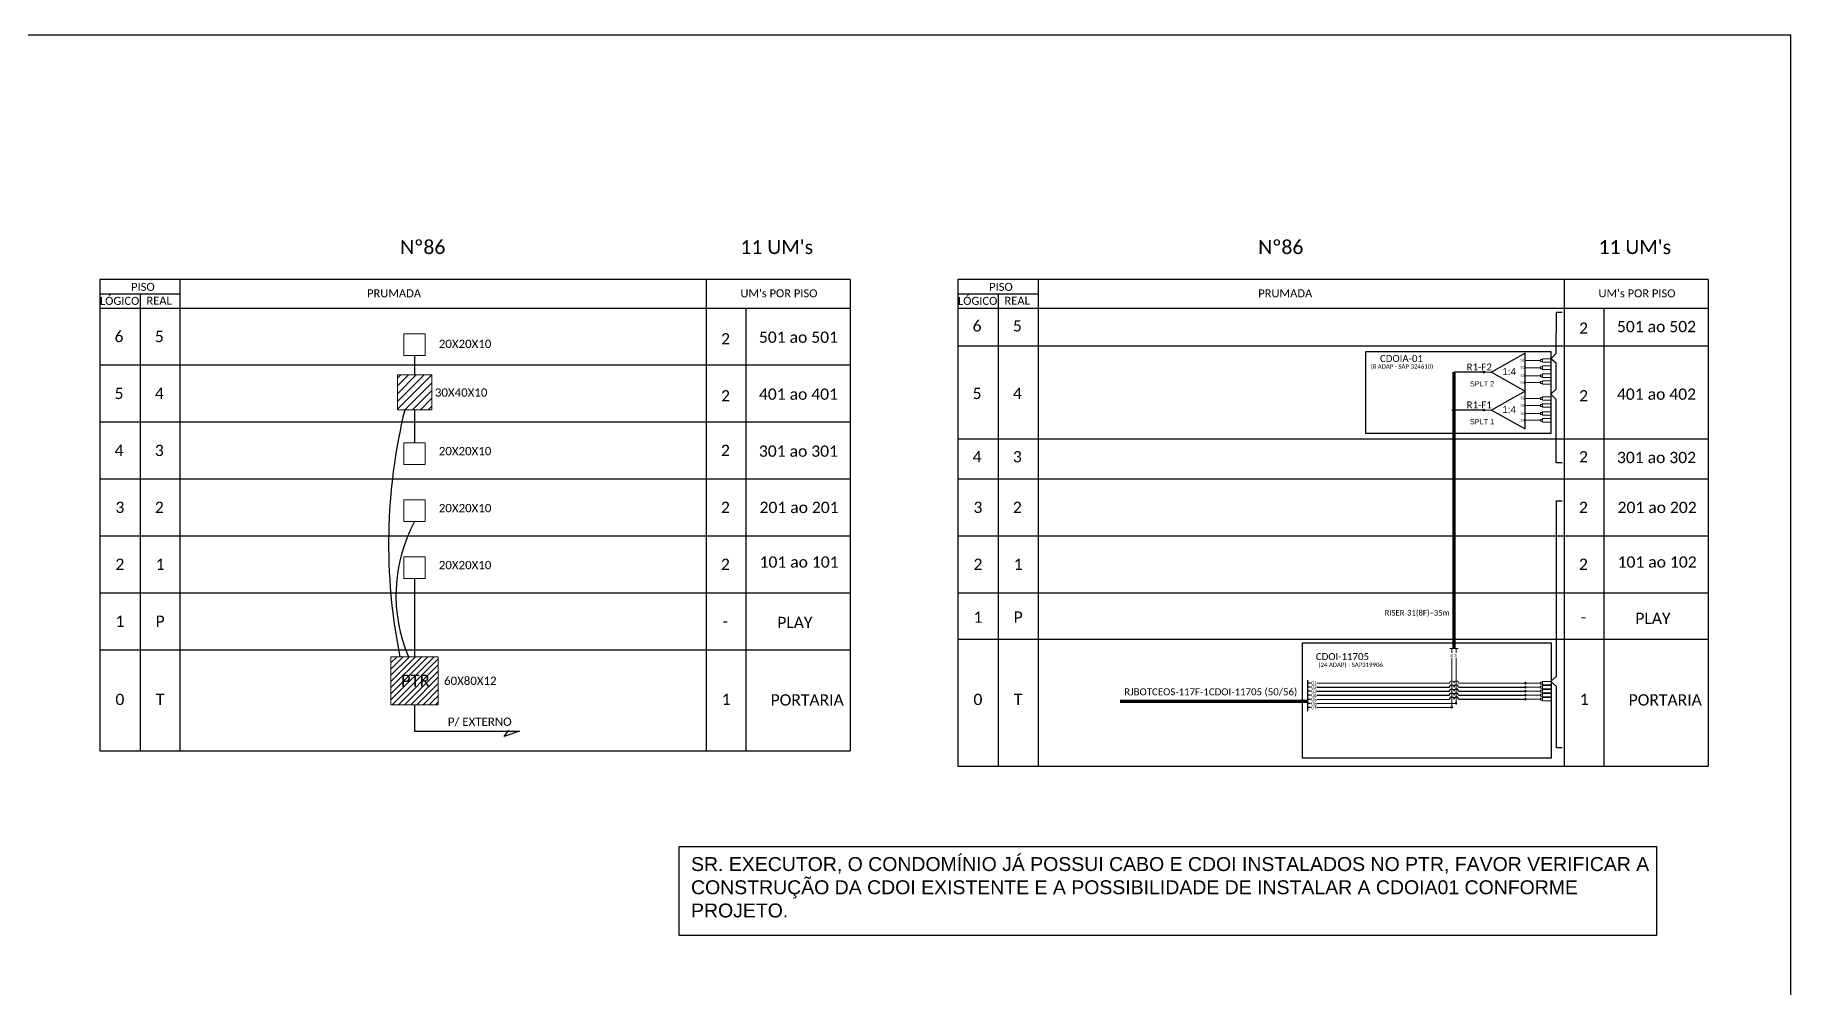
# Model space of a CAD drawing. Header units: metres. Extents: x -1286 to -445, y -500 to 94.
# Drawn here: x -950 to -445, y -180 to 94 of the extents above; entities that cross this region are included whole.
import ezdxf
from ezdxf.enums import TextEntityAlignment as Align

# ---------------------------------------------------------------- set-up
doc = ezdxf.new("R2010")
doc.units = ezdxf.units.M
doc.styles.add('ARIAL', font='arial.ttf')
doc.styles.add('WMF-Calibri0', font='calibri.ttf')

# ---------------------------------------------------------------- blocks, each defined once
blk = doc.blocks.new('SPLITTER FUTURO')
blk.add_point((0, 0))
at = {"style": 'ARIAL', "text_generation_flag": 6, "flags": 4}
for tag, p, height in [('SPLT', (-6.22, -4.1), 1.5), ('INSTAL.', (-6.25, -6.09), 1.25)]:
    blk.add_attdef(tag, p, '', height=height, rotation=180, dxfattribs=at)

msp = doc.modelspace()

# ---------------------------------------------------------------- hatches: boundary and pattern name
h = msp.add_hatch()
h.set_pattern_fill('LINE', color=1, scale=0.5, angle=45)
h.set_pattern_definition([(45, (-6397.9531, 3264.0514), (-1.122532, 1.122532), [])])
h.paths.add_polyline_path([(-845.55, -13.5), (-835.65, -13.5), (-835.65, -3.45), (-845.55, -3.45)])
h = msp.add_hatch(color=3)
h.dxf.hatch_style = 1
edge = h.paths.add_edge_path()
edge.add_arc((-533.32, -2.7), 0.242, 0, 360)
h = msp.add_hatch(color=3)
h.dxf.hatch_style = 1
edge = h.paths.add_edge_path()
edge.add_arc((-533.32, -13.6), 0.242, 0, 360)
h = msp.add_hatch()
h.set_pattern_fill('ANSI31', color=1, scale=10, style=0)
h.set_pattern_definition([(45, (-1459.0111, -482.266), (-0.8838835, 0.8838835), [])])
h.paths.add_polyline_path([(-847.39, -98.3), (-833.82, -98.3), (-833.82, -84.54), (-847.39, -84.54)])
h.paths.add_polyline_path([(-845.39, -93.95), (-835.31, -93.95), (-835.31, -88.8), (-845.39, -88.8)], flags=24)
at = {"lineweight": 0}
h = msp.add_hatch(color=3, dxfattribs=at)
h.dxf.hatch_style = 1
edge = h.paths.add_edge_path()
edge.add_arc((-521.38, -92.1), 0.256, 0, 360)
h = msp.add_hatch(color=3, dxfattribs=at)
h.dxf.hatch_style = 1
edge = h.paths.add_edge_path()
edge.add_arc((-521.38, -93.25), 0.256, 0, 360)
h = msp.add_hatch(color=3, dxfattribs=at)
h.dxf.hatch_style = 1
edge = h.paths.add_edge_path()
edge.add_arc((-521.38, -94.4), 0.256, 0, 360)
h = msp.add_hatch(color=3, dxfattribs=at)
h.dxf.hatch_style = 1
edge = h.paths.add_edge_path()
edge.add_arc((-521.38, -95.56), 0.256, 0, 360)
h = msp.add_hatch(color=3, dxfattribs=at)
h.dxf.hatch_style = 1
edge = h.paths.add_edge_path()
edge.add_arc((-542.53, -99.06), 0.256, 0, 360)
h = msp.add_hatch(color=3, dxfattribs=at)
h.dxf.hatch_style = 1
edge = h.paths.add_edge_path()
edge.add_arc((-541.3, -97.89), 0.256, 0, 360)
h = msp.add_hatch(color=3, dxfattribs=at)
h.dxf.hatch_style = 1
edge = h.paths.add_edge_path()
edge.add_arc((-521.38, -96.71), 0.256, 0, 360)

# ---------------------------------------------------------------- linework, layer by layer
at = {"color": 1}
for p, q in [((-567.19, 3.26), (-514.06, 3.26)), ((-567.19, -20.37), (-567.19, 3.26)), ((-514.06, 3.26), (-514.06, -20.37)), ((-514.06, -20.37), (-567.19, -20.37))]:
    msp.add_line(p, q, dxfattribs=at)
at = {"color": 5}
for p, q in [((-533.32, -2.7), (-541.88, -2.7)), ((-533.32, -13.6), (-542.53, -13.6))]:
    msp.add_line(p, q, dxfattribs=at)
msp.add_lwpolyline([(-1286.07, -499.81), (-445.07, -499.81), (-445.07, 94.19), (-1286.07, 94.19)], close=True)
at = {"color": 0}
for points in [[(-715.41, 23.97), (-931.08, 23.97)], [(-468.81, 23.97), (-684.49, 23.97)], [(-931.08, 19.85), (-907.93, 19.85)], [(-931.08, 15.74), (-715.41, 15.74)], [(-684.49, 19.85), (-661.34, 19.85)], [(-684.49, 15.74), (-468.81, 15.74)], [(-583.1, -94.43), (-583.97, -94.43)], [(-581.34, -94.44), (-543.18, -94.42)], [(-540.58, -94.41), (-521.38, -94.4)]]:
    msp.add_lwpolyline(points, dxfattribs=at)
for points in [[(-931.08, 23.97), (-931.08, 15.74)], [(-907.93, 15.74), (-907.93, 23.97)], [(-756.84, 23.97), (-756.84, 15.74)], [(-715.41, 23.97), (-715.41, 15.74)], [(-684.49, 23.97), (-684.49, 15.74)], [(-661.34, 15.74), (-661.34, 23.97)], [(-510.25, 23.97), (-510.25, 15.74)], [(-468.81, 23.97), (-468.81, 15.74)], [(-931.08, 15.74), (-931.08, -111.55)], [(-931.08, 15.74), (-715.41, 15.74)], [(-931.08, 15.74), (-715.41, 15.74)], [(-931.08, 15.74), (-715.41, 15.74)], [(-919.51, 19.85), (-919.51, 15.74)], [(-919.51, 15.74), (-919.51, -111.55)], [(-907.93, -111.55), (-907.93, 15.74)], [(-756.84, 15.74), (-756.84, -111.55)], [(-745.27, -111.55), (-745.27, 15.74)], [(-715.41, 15.74), (-715.41, -111.55)], [(-684.49, 15.74), (-684.49, -116.02)], [(-684.49, 15.74), (-468.81, 15.74)], [(-684.49, 15.74), (-468.81, 15.74)], [(-684.49, 15.74), (-468.81, 15.74)], [(-672.91, 19.85), (-672.91, 15.74)], [(-672.91, 15.74), (-672.91, -116.02)], [(-661.34, -116.02), (-661.34, 15.74)], [(-510.25, 15.74), (-510.25, -116.02)], [(-498.68, -116.02), (-498.68, 15.74)], [(-468.81, 15.74), (-468.81, -116.02)], [(-684.49, 4.88), (-468.81, 4.88)], [(-931.08, -0.63), (-715.41, -0.63)], [(-931.08, -17), (-715.41, -17)], [(-684.49, -21.89), (-468.81, -21.89)], [(-931.08, -33.37), (-715.41, -33.37)], [(-684.49, -33.37), (-468.81, -33.37)], [(-931.08, -49.75), (-715.41, -49.75)], [(-684.49, -49.75), (-468.81, -49.75)], [(-931.08, -66.12), (-715.41, -66.12)], [(-684.49, -66.12), (-468.81, -66.12)], [(-684.49, -79.5), (-468.81, -79.5)], [(-931.08, -82.49), (-715.41, -82.49)], [(-931.08, -111.55), (-715.41, -111.55)], [(-684.49, -116.02), (-468.81, -116.02)]]:
    msp.add_lwpolyline(points)
at = {"color": 3}
for points in [[(-510.84, -28.74), (-512.49, -28.74), (-512.49, -10.57), (-514.06, -9.07), (-512.49, -7.56), (-512.49, -0.11), (-514.06, 1.14), (-512.49, 2.65), (-512.41, 14.53), (-510.76, 14.53)], [(-840.6, 2.21), (-840.6, -3.37)], [(-840.6, -13.5), (-840.6, -23.05)], [(-510.79, -110.68), (-512.44, -110.68), (-512.44, -93.11), (-514.01, -91.6), (-512.44, -90.1), (-512.44, -39.74), (-510.79, -39.74)], [(-840.6, -62.01), (-840.61, -84.54)], [(-583.1, -92.09), (-583.97, -92.09)]]:
    msp.add_lwpolyline(points, dxfattribs=at)
at = {"lineweight": 0}
for points in [[(-837.54, 8.33), (-843.67, 8.33), (-843.67, 2.12), (-837.54, 2.12)], [(-837.54, -23.05), (-843.67, -23.05), (-843.67, -29.26), (-837.54, -29.26)], [(-837.54, -39.42), (-843.67, -39.42), (-843.67, -45.63), (-837.54, -45.63)], [(-837.54, -55.79), (-843.67, -55.79), (-843.67, -62.01), (-837.54, -62.01)]]:
    msp.add_lwpolyline(points, close=True, dxfattribs=at)
at = {"color": 1}
for points in [[(-521.43, 2.75), (-531.1, -2.7), (-521.43, -8.15), (-521.43, 2.75)], [(-521.43, -8.15), (-531.1, -13.6), (-521.43, -19.04), (-521.43, -8.15)], [(-840.61, -98.3), (-840.61, -105.87), (-810.47, -105.87)], [(-583.1, -96.78), (-583.97, -96.78)], [(-581.34, -96.78), (-543.18, -96.74)], [(-540.58, -96.73), (-521.38, -96.71)], [(-814.88, -107.46), (-813.48, -105.63)], [(-810.47, -105.87), (-814.88, -107.46)]]:
    msp.add_lwpolyline(points, dxfattribs=at)
at = {"color": 3, "lineweight": 0}
for points in [[(-517.05, 0.65), (-521.43, 0.65)], [(-516.47, 1.14), (-516.47, 0.15)], [(-516.47, 1.14), (-514.06, 1.14)], [(-516.47, 0.15), (-514.06, 0.15)], [(-521.43, -1.42), (-517.05, -1.42)], [(-521.43, -3.72), (-517.05, -3.72)], [(-516.47, -0.93), (-516.47, -1.92)], [(-516.47, -0.93), (-514.06, -0.93)], [(-516.47, -1.92), (-514.06, -1.92)], [(-516.47, -3.23), (-516.47, -4.22)], [(-516.47, -3.23), (-514.06, -3.23)], [(-516.47, -4.22), (-514.06, -4.22)], [(-521.43, -5.66), (-517.05, -5.66)], [(-516.47, -5.16), (-516.47, -6.15)], [(-516.47, -5.16), (-514.06, -5.16)], [(-516.47, -6.15), (-514.06, -6.15)], [(-516.47, -9.76), (-516.47, -10.74)], [(-516.47, -9.76), (-514.06, -9.76)], [(-517.05, -10.25), (-521.43, -10.25)], [(-521.43, -12.32), (-517.05, -12.32)], [(-521.43, -14.62), (-517.05, -14.62)], [(-516.47, -10.74), (-514.06, -10.74)], [(-516.47, -11.83), (-516.47, -12.81)], [(-516.47, -11.83), (-514.06, -11.83)], [(-516.47, -12.81), (-514.06, -12.81)], [(-516.47, -14.13), (-516.47, -15.11)], [(-516.47, -14.13), (-514.06, -14.13)], [(-516.47, -15.11), (-514.06, -15.11)], [(-521.43, -16.55), (-517.05, -16.55)], [(-516.47, -16.06), (-516.47, -17.05)], [(-516.47, -16.06), (-514.06, -16.06)], [(-516.47, -17.05), (-514.06, -17.05)], [(-581.34, -92.1), (-543.18, -92.1)], [(-540.58, -92.1), (-521.38, -92.1)], [(-517, -92.1), (-521.38, -92.1)], [(-521.38, -93.25), (-517, -93.25)], [(-521.38, -94.4), (-517, -94.4)], [(-521.38, -95.56), (-517, -95.56)], [(-516.42, -91.6), (-516.42, -92.59)], [(-516.42, -91.6), (-514.01, -91.6)], [(-516.42, -92.59), (-514.01, -92.59)], [(-516.42, -92.76), (-516.42, -93.74)], [(-516.42, -92.76), (-514.01, -92.76)], [(-516.42, -93.74), (-514.01, -93.74)], [(-516.42, -93.91), (-516.42, -94.9)], [(-516.42, -93.91), (-514.01, -93.91)], [(-516.42, -94.9), (-514.01, -94.9)], [(-516.42, -95.06), (-516.42, -96.05)], [(-516.42, -95.06), (-514.01, -95.06)], [(-521.38, -96.71), (-517, -96.71)], [(-516.42, -96.05), (-514.01, -96.05)], [(-516.42, -96.22), (-516.42, -97.2)], [(-516.42, -96.22), (-514.01, -96.22)], [(-516.42, -97.2), (-514.01, -97.2)]]:
    msp.add_lwpolyline(points, dxfattribs=at)
for points in [[(-517.05, 0.93), (-516.47, 0.93), (-516.47, 0.36), (-517.05, 0.36)], [(-517.05, -1.14), (-516.47, -1.14), (-516.47, -1.71), (-517.05, -1.71)], [(-517.05, -3.44), (-516.47, -3.44), (-516.47, -4.01), (-517.05, -4.01)], [(-517.05, -5.37), (-516.47, -5.37), (-516.47, -5.94), (-517.05, -5.94)], [(-517.05, -9.96), (-516.47, -9.96), (-516.47, -10.54), (-517.05, -10.54)], [(-517.05, -12.03), (-516.47, -12.03), (-516.47, -12.6), (-517.05, -12.6)], [(-517.05, -14.34), (-516.47, -14.34), (-516.47, -14.91), (-517.05, -14.91)], [(-517.05, -16.27), (-516.47, -16.27), (-516.47, -16.84), (-517.05, -16.84)], [(-517, -91.81), (-516.42, -91.81), (-516.42, -92.38), (-517, -92.38)], [(-517, -92.96), (-516.42, -92.96), (-516.42, -93.54), (-517, -93.54)], [(-517, -94.12), (-516.42, -94.12), (-516.42, -94.69), (-517, -94.69)], [(-517, -95.27), (-516.42, -95.27), (-516.42, -95.84), (-517, -95.84)], [(-517, -96.42), (-516.42, -96.42), (-516.42, -97), (-517, -97)]]:
    msp.add_lwpolyline(points, close=True, dxfattribs=at)
at = {"color": 1, "lineweight": 0}
for points in [[(-835.65, -3.45), (-845.55, -3.45), (-845.55, -13.5), (-835.65, -13.5)], [(-847.39, -84.54), (-833.82, -84.54), (-833.82, -98.3), (-847.39, -98.3)]]:
    msp.add_lwpolyline(points, close=True, dxfattribs=at)
at = {"color": 5, "const_width": 1}
for points in [[(-541.88, -82.12), (-541.88, -2.7)], [(-583.97, -97.36), (-637.86, -97.36), (-637.86, -97.36), (-637.86, -97.36), (-637.86, -97.36)]]:
    msp.add_lwpolyline(points, dxfattribs=at)
at = {"color": 1, "lineweight": 0}
for points in [[(-531.1, -2.7), (-533.32, -2.7)], [(-531.1, -13.6), (-533.32, -13.6)]]:
    msp.add_lwpolyline(points, dxfattribs=at)
at = {"color": 3}
for points in [[(-843.42, -13.5, 0.110347), (-844.82, -84.54, 0.323378)], [(-840.6, -45.63, 0.227153), (-842.38, -84.54)]]:
    msp.add_lwpolyline(points, format="xyb", dxfattribs=at)
at = {"color": 5}
msp.add_lwpolyline([(-585.41, -80.55), (-513.95, -80.55), (-513.95, -113.72), (-585.41, -113.72)], close=True, dxfattribs=at)
at = {"color": 5, "lineweight": 0}
for points in [[(-543.12, -82.12), (-540.65, -82.12)], [(-542.53, -82.12), (-542.53, -83.41)], [(-542.53, -99.05), (-542.53, -84.83)], [(-541.3, -82.12), (-541.3, -83.41)], [(-541.3, -97.89), (-541.3, -84.83)]]:
    msp.add_lwpolyline(points, dxfattribs=at)
at = {"color": 5}
for points in [[(-583.97, -91.23), (-583.97, -100.21)], [(-583.1, -95.61), (-583.97, -95.61)], [(-581.34, -95.61), (-543.18, -95.58)], [(-540.58, -95.57), (-521.38, -95.56)]]:
    msp.add_lwpolyline(points, dxfattribs=at)
at = {"color": 2}
for points in [[(-583.1, -93.26), (-583.97, -93.26)], [(-581.34, -93.27), (-543.18, -93.26)], [(-540.58, -93.26), (-521.38, -93.25)]]:
    msp.add_lwpolyline(points, dxfattribs=at)
at = {"color": 3, "lineweight": 0}
msp.add_lwpolyline([(-543.18, -92.1, -1), (-541.88, -92.1)], format="xyb", dxfattribs=at)
at = {"color": 2}
msp.add_lwpolyline([(-543.18, -93.26, -1), (-541.88, -93.26)], format="xyb", dxfattribs=at)
at = {"color": 0}
msp.add_lwpolyline([(-543.18, -94.42, -1), (-541.88, -94.42)], format="xyb", dxfattribs=at)
at = {"color": 5}
msp.add_lwpolyline([(-543.18, -95.58, -1), (-541.88, -95.57)], format="xyb", dxfattribs=at)
at = {"color": 6}
for points in [[(-583.1, -97.95), (-583.97, -97.95)], [(-581.34, -97.95), (-541.3, -97.89)]]:
    msp.add_lwpolyline(points, dxfattribs=at)
at = {"color": 28}
for points in [[(-583.1, -99.12), (-583.97, -99.12)], [(-581.34, -99.12), (-542.53, -99.05)]]:
    msp.add_lwpolyline(points, dxfattribs=at)
at = {"color": 1}
msp.add_lwpolyline([(-764.61, -139.06), (-483.66, -139.06), (-483.66, -164.7), (-764.61, -164.7)], close=True, dxfattribs=at)
at = {"color": 3}
for centre in [(-533.32, -2.7), (-533.32, -13.6)]:
    msp.add_circle(centre, 0.242, dxfattribs=at)
at = {"color": 3, "lineweight": 0}
for centre in [(-521.38, -92.1), (-521.38, -93.25), (-521.38, -94.4), (-521.38, -95.56), (-542.53, -99.06), (-541.3, -97.89), (-521.38, -96.71)]:
    msp.add_circle(centre, 0.256, dxfattribs=at)
msp.add_arc((-541.23, -92.1), 0.65, 359.876, 180.1163, dxfattribs=at)
at = {"color": 2}
msp.add_arc((-541.23, -93.25), 0.65, 359.9103, 180.1163, dxfattribs=at)
at = {"color": 0}
msp.add_arc((-541.23, -94.41), 0.65, 359.9447, 180.1163, dxfattribs=at)
at = {"color": 5}
msp.add_arc((-541.23, -95.57), 0.65, 359.979, 180.1163, dxfattribs=at)
at = {"color": 1}
for centre, start in [((-542.53, -96.73), 0.1163), ((-541.23, -96.73), 0.0133)]:
    msp.add_arc(centre, 0.65, start, 180.1163, dxfattribs=at)

# ---------------------------------------------------------------- block references
ref = msp.add_blockref('SPLITTER FUTURO', (-531.1, -2.7))
ref.add_attrib('SPLT', 'SPLT 2', (-537.32, -6.8), dxfattribs={"height": 1.5, "rotation": 180, "style": 'ARIAL', "text_generation_flag": 6})
ref = msp.add_blockref('SPLITTER FUTURO', (-531.1, -13.6))
ref.add_attrib('SPLT', 'SPLT 1', (-537.32, -17.69), dxfattribs={"height": 1.5, "rotation": 180, "style": 'ARIAL', "text_generation_flag": 6})

# ---------------------------------------------------------------- texts
at = {"color": 0, "style": 'WMF-Calibri0'}
for s, height, p in [('Nº86', 4, (-844.73, 31.25)), ("11 UM's", 4, (-746.95, 31.25)), ('Nº86', 4, (-598.14, 31.25)), ("11 UM's", 4, (-500.36, 31.25)), ('     PISO', 2.3, (-926.12, 20.66)), ('PRUMADA', 2.3, (-854.26, 18.81)), ("UM's POR PISO", 2.3, (-746.95, 18.81)), ('     PISO', 2.3, (-679.53, 20.66)), ('PRUMADA', 2.3, (-598.14, 18.81)), ("UM's POR PISO", 2.3, (-500.36, 18.81)), ('  LÓGICO', 2.3, (-932.66, 16.64)), ('    REAL', 2.3, (-920.9, 16.69)), ('  LÓGICO', 2.3, (-686.07, 16.64)), ('    REAL', 2.3, (-674.31, 16.69))]:
    msp.add_text(s, height=height, dxfattribs=at).set_placement(p)
at = {"color": 7, "style": 'WMF-Calibri0'}
for s, height, p in [('501 ao 502', 3.24, (-495.05, 8.79)), ('20X20X10', 2.373, (-833.63, 4.25)), ('501 ao 501', 3.24, (-741.64, 5.73)), ('30X40X10', 2.373, (-834.76, -9.74)), ('401 ao 401', 3.24, (-741.64, -10.64)), ('401 ao 402', 3.24, (-495.05, -10.64)), ('20X20X10', 2.373, (-833.63, -26.59)), ('301 ao 301', 3.24, (-741.64, -27.02)), ('301 ao 302', 3.24, (-495.05, -28.85)), ('201 ao 201', 3.24, (-741.46, -43.21)), ('201 ao 202', 3.24, (-494.87, -43.21)), ('20X20X10', 2.373, (-833.63, -42.97)), ('20X20X10', 2.373, (-833.63, -59.34)), ('101 ao 101', 3.24, (-741.46, -58.9)), ('101 ao 102', 3.24, (-494.87, -58.9)), ('PLAY', 3.24, (-736.36, -76.28)), ('PLAY', 3.24, (-489.77, -75.1)), ('PTR', 3.433, (-844.53, -93.08)), ('60X80X12', 2.373, (-832.12, -92.62)), ('PORTARIA', 3.24, (-738.28, -98.54)), ('PORTARIA', 3.24, (-491.69, -98.54)), ('P/ EXTERNO', 2.373, (-831.05, -104.38))]:
    msp.add_text(s, height=height, dxfattribs=at).set_placement(p)
at = {"color": 1}
for s, height, style, p in [('CDOIA-01', 2, 'WMF-Calibri0', (-563.15, 0.22)), ('S1', 0.75, 'ARIAL', (-522.8, 0.38)), ('1:4', 2, 'ARIAL', (-527.97, -3.55)), ('S2', 0.75, 'ARIAL', (-522.8, -1.72)), ('S3', 0.75, 'ARIAL', (-522.8, -4.09)), ('S4', 0.75, 'ARIAL', (-522.8, -6.04)), ('S1', 0.75, 'ARIAL', (-522.8, -10.52)), ('1:4', 2, 'ARIAL', (-527.97, -14.45)), ('S2', 0.75, 'ARIAL', (-522.8, -12.62)), ('S3', 0.75, 'ARIAL', (-522.8, -14.98)), ('S4', 0.75, 'ARIAL', (-522.8, -16.94))]:
    msp.add_text(s, height=height, dxfattribs=dict(at, style=style)).set_placement(p)
at = {"color": 1, "style": 'WMF-Calibri0'}
msp.add_text('(8 ADAP - SAP 324610)', height=1.25, dxfattribs=at).set_placement((-556.84, -1.7), align=Align.CENTER)
at = {"color": 5, "style": 'WMF-Calibri0'}
for s, height, p in [('R1-F2', 2, (-538.25, -2.22)), ('R1-F1', 2, (-538.25, -13.12)), ('RISER-31(8F)=35m', 1.6, (-561.83, -72.69)), ('CDOI-11705', 2, (-581.59, -85.47)), ('RJBOTCEOS-117F-1CDOI-11705 (50/56)', 2, (-636.64, -95.6))]:
    msp.add_text(s, height=height, dxfattribs=at).set_placement(p)
at = {"lineweight": 0, "style": 'ARIAL'}
for s, p in [('01', (-542.61, -84.15)), ('02', (-541.38, -84.15))]:
    msp.add_text(s, height=0.617, rotation=90, dxfattribs=at).set_placement(p, align=Align.MIDDLE_CENTER)
at = {"color": 5, "style": 'WMF-Calibri0'}
msp.add_text('(24 ADAP) - SAP319906', height=1.25, dxfattribs=at).set_placement((-571.59, -87.47), align=Align.CENTER)
at = {"style": 'ARIAL'}
for s, p in [('01', (-582.13, -92.09)), ('02', (-582.13, -93.26)), ('03', (-582.13, -94.43)), ('04', (-582.13, -95.61)), ('05', (-582.13, -96.78)), ('06', (-582.13, -97.95)), ('07', (-582.13, -99.12))]:
    msp.add_text(s, height=1, dxfattribs=at).set_placement(p, align=Align.MIDDLE_CENTER)
at = {"color": 1, "insert": (-761.15, -142.12), "char_height": 4, "width": 277.1819, "attachment_point": 1, "style": 'ARIAL'}
msp.add_mtext('SR. EXECUTOR, O CONDOMÍNIO JÁ POSSUI CABO E CDOI INSTALADOS NO PTR, FAVOR VERIFICAR A CONSTRUÇÃO DA CDOI EXISTENTE E A POSSIBILIDADE DE INSTALAR A CDOIA01 CONFORME PROJETO.', dxfattribs=at)
at = {"color": 7, "style": 'WMF-Calibri0'}
for tag, flags, p in [('6', 4, (-678.95, 10.62)), ('5', 4, (-667.37, 10.62)), ('2', 4, (-504.64, 9.94)), ('6', 4, (-925.54, 7.56)), ('5', 4, (-913.96, 7.56)), ('2', 4, (-751.24, 6.88)), ('5', 4, (-925.54, -8.82)), ('4', 4, (-913.96, -8.82)), ('2', 4, (-751.24, -9.49)), ('5', 4, (-678.95, -8.82)), ('4', 4, (-667.37, -8.82)), ('2', 4, (-504.64, -9.49)), ('4', 4, (-925.54, -25.19)), ('3', 4, (-913.96, -25.19)), ('2', 4, (-751.27, -25.2)), ('4', 4, (-678.95, -27.02)), ('3', 4, (-667.37, -27.02)), ('2', 4, (-504.68, -27.03)), ('3', 4, (-925.29, -41.56)), ('2', 4, (-913.96, -41.56)), ('2', 4, (-751.27, -41.57)), ('3', 4, (-678.7, -41.56)), ('2', 4, (-667.37, -41.56)), ('2', 4, (-504.68, -41.57)), ('2', 4, (-925.29, -57.93)), ('1', 4, (-913.72, -57.93)), ('2', 4, (-751.27, -57.94)), ('2', 4, (-678.7, -57.93)), ('1', 4, (-667.13, -57.93)), ('2', 4, (-504.68, -57.94)), ('1', 4, (-925.29, -74.3)), ('P', 4, (-913.72, -74.3)), ('-', 4, (-751.27, -74.31)), ('1', 4, (-678.7, -73.12)), ('P', 4, (-667.13, -73.12)), ('-', 4, (-504.68, -73.13)), ('0', 4, (-925.29, -96.78)), ('T', 12, (-913.72, -96.74)), ('1', 4, (-751.06, -96.74)), ('0', 4, (-678.7, -96.78)), ('T', 12, (-667.13, -96.74)), ('1', 4, (-504.47, -96.74))]:
    msp.add_attdef(tag, text='XX', height=3.24, dxfattribs=dict(at, flags=flags)).set_placement(p, align=Align.MIDDLE_CENTER)

doc.saveas('drawing.dxf')
